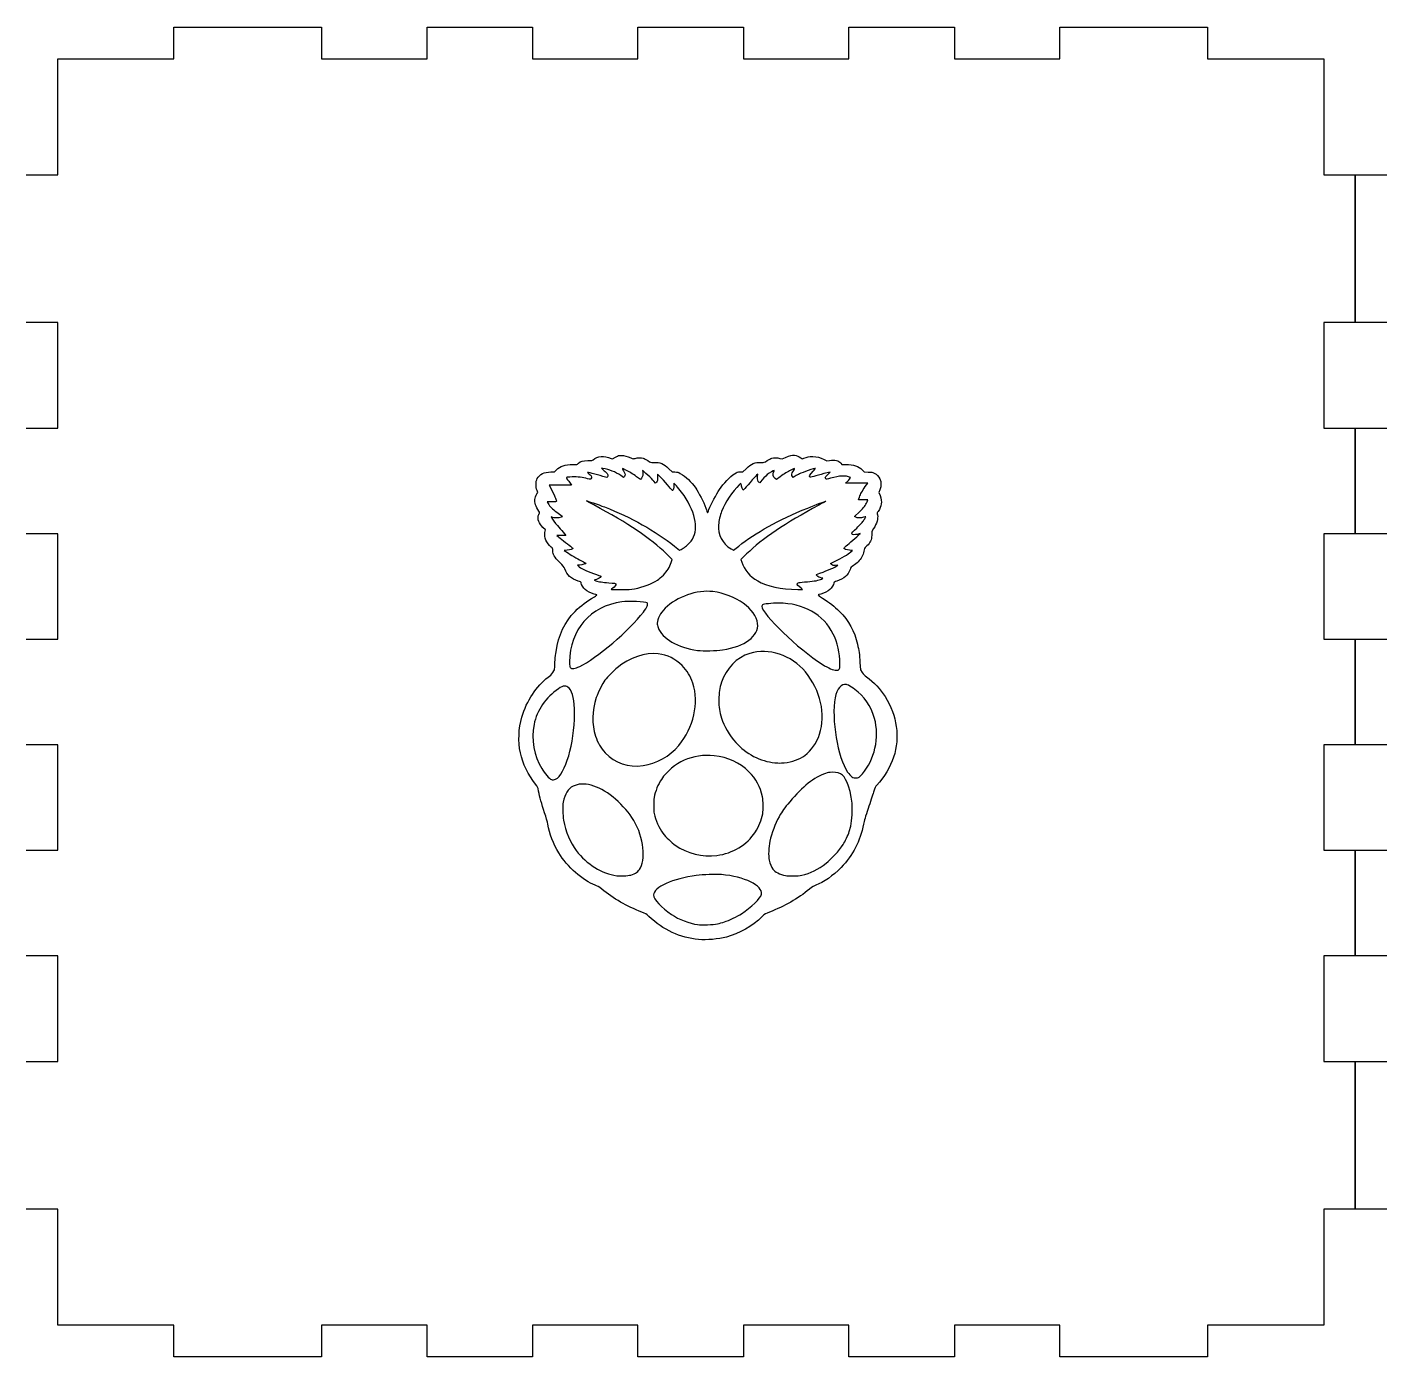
# Model space of a CAD drawing. Extents: x -175 to 628, y 17 to 881.
# Drawn here: x 92.9 to 365.9, y 16.6 to 284.5 of the extents above; entities that cross this region are included whole.
import ezdxf

# ---------------------------------------------------------------- set-up
doc = ezdxf.new("R2010")
doc.units = 0
doc.layers.add('Layer_1', color=7, linetype='CONTINUOUS')

msp = doc.modelspace()

# ---------------------------------------------------------------- linework, layer by layer
at = {"layer": 'Layer_1', "color": 7}
for points in [[(92.670128, 254.700505), (99.048081, 254.700505), (99.048081, 278.086331), (122.43391, 278.086331), (122.43391, 284.464284), (152.19769, 284.464284), (152.19769, 284.464284), (152.19769, 278.086331), (173.457533, 278.086331), (173.457533, 284.464284), (194.717378, 284.464284), (194.717378, 278.086331), (215.977221, 278.086331), (215.977221, 284.464284), (237.237063, 284.464284), (237.237063, 278.086331), (258.496906, 278.086331), (258.496906, 284.464284), (279.756752, 284.464284), (279.756752, 278.086331), (301.016593, 278.086331), (301.016593, 284.464284), (330.780373, 284.464284), (330.780373, 278.086331), (354.1662, 278.086331), (354.1662, 254.700505), (360.544156, 254.700505), (360.544156, 224.936723), (354.1662, 224.936723), (354.1662, 203.67688), (360.544156, 203.67688), (360.544156, 182.417037), (354.1662, 182.417037), (354.1662, 161.157194), (360.544156, 161.157194), (360.544156, 139.897349), (354.1662, 139.897349), (354.1662, 118.637507), (360.544156, 118.637507), (360.544156, 97.377665), (354.1662, 97.377665), (354.1662, 76.117822), (360.544156, 76.117822), (360.544156, 46.35404), (354.1662, 46.35404), (354.1662, 22.968212), (330.780373, 22.968212), (330.780373, 16.59026), (301.016593, 16.59026), (301.016593, 22.968212), (279.756752, 22.968212), (279.756752, 16.59026), (258.496906, 16.59026), (258.496906, 22.968212), (237.237063, 22.968212), (237.237063, 16.59026), (215.977221, 16.59026), (215.977221, 22.968212), (194.717378, 22.968212), (194.717378, 16.59026), (173.457533, 16.59026), (173.457533, 22.968212), (152.19769, 22.968212), (152.19769, 16.59026), (122.43391, 16.59026), (122.43391, 22.968212), (99.048081, 22.968212), (99.048081, 46.35404), (92.670128, 46.35404)], [(366.922108, 224.936723), (360.544156, 224.936723), (360.544156, 254.700505), (366.922108, 254.700505)], [(92.670128, 203.67688), (99.048081, 203.67688), (99.048081, 224.936723), (92.670128, 224.936723)], [(366.922108, 182.417037), (360.544156, 182.417037), (360.544156, 203.67688), (366.922108, 203.67688)], [(210.557526, 197.597288), (210.845276, 197.474406), (211.458793, 197.834717)], [(244.562831, 197.590379), (245.004908, 197.475789), (245.700255, 197.770918)], [(253.510781, 197.361666), (254.016638, 197.10523), (254.599795, 197.187506)], [(256.839859, 196.616614), (257.040978, 196.353057), (257.851615, 196.353057)], [(198.431543, 194.851814), (199.135961, 194.852707), (199.535879, 195.268932)], [(208.917448, 195.553029), (208.617026, 195.597462), (208.888696, 195.356503)], [(209.799941, 193.88683), (209.668513, 193.73057), (208.917457, 193.959859)], [(213.231628, 193.925353), (213.077069, 193.728912), (212.493234, 194.138016)], [(216.682313, 193.615385), (216.455959, 193.357587), (215.690859, 193.901352)], [(222.198137, 195.512485), (222.87979, 194.851899), (223.433844, 194.851899)], [(236.533181, 194.851899), (237.090232, 194.851899), (237.771907, 195.512485)], [(240.077197, 193.868779), (240.124819, 194.431252), (239.889325, 194.210425)], [(244.652505, 193.900499), (243.885728, 193.355546), (243.654653, 193.550074)], [(247.676188, 193.988452), (247.269039, 193.728019), (247.114055, 193.925098)], [(254.214184, 194.329565), (254.709899, 194.843033), (253.444343, 194.516207)], [(261.176443, 195.276374), (261.567516, 194.869352), (262.356832, 194.840226)], [(202.013713, 192.96764), (202.576504, 192.224503), (200.324356, 192.224503), (198.072207, 192.224503), (198.619486, 191.15424)], [(219.718729, 192.826985), (219.496456, 192.578225), (219.147859, 193.020769)], [(223.726995, 192.055403), (223.225625, 192.600227), (223.219247, 192.168057)], [(236.775141, 192.324657), (236.725393, 192.612578), (236.389677, 192.287112)], [(237.328745, 191.338796), (237.140807, 191.166378), (236.98285, 191.601545)], [(261.793511, 191.905115), (262.281189, 192.599844), (260.048291, 192.599844), (257.815389, 192.599844), (258.371952, 193.160146)], [(264.734702, 191.25097), (264.539324, 190.692686), (264.754706, 190.082486)], [(195.623915, 190.420923), (195.811404, 190.717923), (195.659312, 191.103767)], [(198.634737, 188.844656), (197.686616, 188.844656), (197.871599, 188.479601)], [(262.13605, 188.863237), (262.278278, 189.219997), (261.340568, 189.219997)], [(200.535316, 186.038291), (200.715239, 185.84504), (200.497765, 185.762339)], [(259.846129, 185.716418), (259.633743, 185.855457), (260.606636, 186.805454)], [(197.233716, 182.688695), (197.311632, 183.172527), (196.829, 183.661334)], [(263.44559, 183.441932), (263.077795, 182.885627), (263.073543, 182.127586)], [(92.670128, 161.157194), (99.048081, 161.157194), (99.048081, 182.417037), (92.670128, 182.417037)], [(200.885655, 182.741593), (201.454619, 182.084429), (200.529476, 182.080176), (199.604333, 182.075924), (199.865012, 181.872893)], [(260.515579, 182.230166), (260.740894, 182.470379), (260.54424, 182.395757)], [(201.728565, 179.097165), (201.106448, 179.040401), (201.970162, 178.465451)], [(222.674017, 176.637336), (222.873435, 177.235931), (221.726911, 178.348011)], [(223.332562, 179.90589), (224.361326, 179.082136), (224.675972, 179.240735)], [(234.72824, 179.371225), (235.228039, 179.072376), (236.267901, 179.906505)], [(237.867684, 178.348521), (236.721203, 177.236462), (236.893408, 176.712959)], [(259.034791, 178.870663), (259.206146, 179.05775), (258.606788, 179.103884)], [(204.276314, 176.096126), (203.766004, 176.052118), (203.961637, 175.847811)], [(254.9934, 176.206274), (254.742789, 176.430203), (256.127102, 177.107754)], [(255.931149, 175.875044), (256.228534, 176.061492), (255.736261, 176.021949)], [(207.340222, 173.102357), (207.114905, 173.04857), (207.45288, 172.942696)], [(252.943696, 173.286341), (253.230301, 173.434096), (253.004987, 173.483844)], [(215.26388, 171.341045), (215.264389, 171.342615)], [(248.160467, 171.207893), (249.099279, 171.199389), (248.836635, 171.431269)], [(366.922108, 139.897349), (360.544156, 139.897349), (360.544156, 161.157194), (366.922108, 161.157194)], [(260.717675, 156.47195), (260.806328, 155.007383), (261.167491, 154.467043)], [(92.670128, 118.637507), (99.048081, 118.637507), (99.048081, 139.897349), (92.670128, 139.897349)], [(366.922108, 97.377665), (360.544156, 97.377665), (360.544156, 118.637507), (366.922108, 118.637507)], [(228.18276, 100.66646), (228.18257, 100.668246)], [(92.670128, 76.117822), (99.048081, 76.117822), (99.048081, 97.377665), (92.670128, 97.377665)], [(366.922108, 46.35404), (360.544156, 46.35404), (360.544156, 76.117822), (366.922108, 76.117822)]]:
    msp.add_lwpolyline(points, dxfattribs=at)
for points in [[(202.887334, 196.35482), (203.709152, 196.35482), (203.717894, 196.356691), (203.984719, 196.590974)], [(203.984719, 196.590974), (204.500837, 197.044129), (204.834232, 197.143135), (205.854069, 197.146069)], [(205.854069, 197.146069), (206.670625, 197.148194), (206.789701, 197.165203), (206.943103, 197.302967)], [(206.943103, 197.302967), (207.824011, 198.091664), (209.148089, 198.199474), (210.557526, 197.597288)], [(211.458793, 197.834717), (212.050414, 198.182189), (212.091724, 198.194561), (212.616261, 198.181763)], [(212.616261, 198.181763), (213.225865, 198.166881), (213.791953, 198.022314), (214.502689, 197.70008)], [(214.502689, 197.70008), (214.977677, 197.484695), (214.987564, 197.48357), (215.416077, 197.594632)], [(215.416077, 197.594632), (215.956757, 197.734734), (216.657077, 197.738774), (217.038629, 197.603135)], [(217.038629, 197.603135), (217.198715, 197.546585), (217.600101, 197.335367), (217.930564, 197.133718)], [(217.930564, 197.133718), (218.529539, 196.768239), (218.533258, 196.767156), (219.132255, 196.784589)], [(219.132255, 196.784589), (220.453257, 196.823069), (221.139587, 196.538292), (222.198137, 195.512485)], [(237.771907, 195.512485), (238.830455, 196.538292), (239.516788, 196.823069), (240.837789, 196.784589)], [(240.837789, 196.784589), (241.436764, 196.767581), (241.440506, 196.767581), (242.03948, 197.133718)], [(242.03948, 197.133718), (242.369943, 197.335474), (242.771306, 197.546604), (242.931415, 197.603135)], [(242.931415, 197.603135), (243.31507, 197.738561), (244.014072, 197.733671), (244.562831, 197.590379)], [(245.700255, 197.770918), (246.648209, 198.17324), (246.992046, 198.255578), (247.502962, 198.20264)], [(247.502962, 198.20264), (248.003121, 198.150767), (248.339154, 198.022994), (248.808019, 197.706648)], [(248.808019, 197.706648), (249.137737, 197.484143), (249.148219, 197.482314), (249.421853, 197.599499)], [(249.421853, 197.599499), (250.091263, 197.886189), (250.463905, 197.961959), (251.202364, 197.961491)], [(251.202364, 197.961491), (252.045488, 197.960959), (252.626094, 197.810121), (253.510781, 197.361666)], [(254.599795, 197.187506), (255.684025, 197.340364), (256.433584, 197.149238), (256.839859, 196.616614)], [(195.664414, 193.506086), (196.114468, 194.388265), (197.064083, 194.850091), (198.431543, 194.851814)], [(199.535879, 195.268932), (200.247599, 196.009645), (201.312905, 196.35482), (202.887334, 196.35482)], [(205.826369, 193.490952), (204.877939, 193.768498), (203.747626, 193.900223), (202.721227, 193.852837)], [(208.917457, 193.959859), (207.560075, 194.374298), (205.598185, 194.851814), (205.800571, 194.718538)], [(205.800571, 194.718538), (205.903831, 194.650506), (206.131975, 194.454553), (206.307533, 194.283071)], [(206.307533, 194.283071), (206.661234, 193.937579), (206.716808, 193.680779), (206.483545, 193.469692)], [(208.888696, 195.356503), (209.03811, 195.224054), (209.333843, 194.962048), (209.545872, 194.774408)], [(212.493234, 194.138016), (211.462886, 194.860001), (210.186734, 195.365007), (208.917448, 195.553029)], [(209.545872, 194.774408), (209.967659, 194.401128), (210.034883, 194.166292), (209.799941, 193.88683)], [(213.548845, 195.224159), (212.66282, 195.667342), (212.669836, 195.66968), (213.050069, 195.058545)], [(213.050069, 195.058545), (213.422477, 194.460123), (213.461339, 194.217506), (213.231628, 193.925353)], [(215.690859, 193.901352), (214.823396, 194.517907), (214.237451, 194.87975), (213.548845, 195.224159)], [(216.940535, 194.794157), (217.039393, 194.311262), (216.955418, 193.926053), (216.682313, 193.615385)], [(216.89759, 195.153194), (216.880583, 195.153194), (216.899716, 194.991619), (216.940535, 194.794157)], [(219.147859, 193.020769), (218.857385, 193.389542), (216.996279, 195.153194), (216.89759, 195.153194)], [(219.902414, 194.394643), (219.8718, 194.398895), (219.868186, 194.103703), (219.89391, 193.738946)], [(222.48136, 191.600121), (222.102212, 192.110678), (220.007501, 194.380463), (219.902414, 194.394643)], [(223.433844, 194.851899), (223.94495, 194.851899), (224.028014, 194.828513), (224.505148, 194.549817)], [(224.505148, 194.549817), (225.643399, 193.885044), (226.684942, 192.894015), (227.62131, 191.584814)], [(232.41719, 191.319704), (233.207632, 192.503089), (234.561606, 193.928392), (235.440275, 194.502067)], [(235.440275, 194.502067), (235.956104, 194.838846), (235.996923, 194.851899), (236.533181, 194.851899)], [(239.889325, 194.210425), (239.75985, 194.089031), (239.17295, 193.431932), (238.585201, 192.750341)], [(240.39316, 192.745324), (240.111085, 192.979437), (240.027214, 193.277585), (240.077197, 193.868779)], [(242.039437, 194.309221), (241.677255, 194.024783), (241.006952, 193.308732), (240.679763, 192.856728)], [(243.401703, 195.130743), (243.355144, 195.177302), (242.449733, 194.631434), (242.039437, 194.309221)], [(243.654653, 193.550074), (243.213534, 193.921229), (243.106852, 194.325908), (243.317302, 194.829596)], [(243.317302, 194.829596), (243.379806, 194.979269), (243.417861, 195.114691), (243.401703, 195.130743)], [(246.7962, 195.224499), (246.107273, 194.87992), (245.521588, 194.518182), (244.652505, 193.900499)], [(247.294975, 195.058885), (247.675229, 195.669913), (247.682225, 195.667574), (246.7962, 195.224499)], [(247.114055, 193.925098), (246.883768, 194.217866), (246.922503, 194.460165), (247.294975, 195.058885)], [(248.542909, 194.480892), (248.290152, 194.353334), (247.900139, 194.131701), (247.676188, 193.988452)], [(251.743853, 195.575882), (251.685388, 195.634346), (249.024912, 194.724212), (248.542909, 194.480892)], [(250.622779, 193.825451), (250.470771, 194.064327), (250.59259, 194.288216), (251.256875, 194.990981)], [(251.429018, 193.963005), (250.876007, 193.796113), (250.664406, 193.759971), (250.622779, 193.825451)], [(251.256875, 194.990981), (251.54333, 195.294062), (251.762477, 195.557258), (251.743853, 195.575882)], [(253.444343, 194.516207), (252.748298, 194.336348), (251.841396, 194.087501), (251.429018, 193.963005)], [(253.718467, 193.707757), (253.718467, 193.767284), (253.941548, 194.047149), (254.214184, 194.329565)], [(258.820705, 193.759356), (257.698502, 194.164271), (256.658343, 194.115396), (254.785031, 193.569718)], [(257.851615, 196.353057), (259.399927, 196.353057), (260.477079, 196.004245), (261.176443, 195.276374)], [(262.356832, 194.840226), (263.028152, 194.815352), (263.208799, 194.780273), (263.565303, 194.605923)], [(263.565303, 194.605923), (264.114425, 194.337261), (264.510411, 193.943699), (264.743207, 193.435206)], [(195.659312, 191.103767), (195.344119, 191.903414), (195.346233, 192.882218), (195.664414, 193.506086)], [(198.619486, 191.15424), (198.920489, 190.565597), (199.244815, 189.847397), (199.340212, 189.558241)], [(202.721227, 193.852837), (201.302807, 193.787357), (201.349097, 193.844333), (202.013713, 192.96764)], [(206.483545, 193.469692), (206.347799, 193.34681), (206.313721, 193.347873), (205.826369, 193.490952)], [(219.89391, 193.738946), (219.940469, 193.081572), (219.938981, 193.073576), (219.718729, 192.826985)], [(222.94844, 191.117948), (222.900392, 191.100941), (222.690195, 191.318854), (222.48136, 191.600121)], [(223.219247, 192.168057), (223.212869, 191.679486), (223.079145, 191.161531), (222.94844, 191.117948)], [(225.687283, 189.433894), (225.196775, 190.248018), (224.358179, 191.369474), (223.726995, 192.055403)], [(227.62131, 191.584814), (228.223389, 190.742987), (229.195814, 188.801368), (229.623752, 187.586581)], [(230.278342, 187.285989), (230.76987, 188.474797), (231.743849, 190.311647), (232.41719, 191.319704)], [(236.389677, 192.287112), (235.016887, 190.956181), (233.536861, 188.719858), (232.819087, 186.892001)], [(236.98285, 191.601545), (236.895897, 191.84091), (236.802566, 192.166291), (236.775141, 192.324657)], [(238.585201, 192.750341), (237.997474, 192.06875), (237.432047, 191.433549), (237.328745, 191.338796)], [(240.679763, 192.856728), (240.539236, 192.662626), (240.507559, 192.650292), (240.39316, 192.745324)], [(253.860698, 193.470647), (253.782462, 193.541443), (253.718467, 193.648167), (253.718467, 193.707757)], [(254.785031, 193.569718), (254.043298, 193.353633), (253.995676, 193.348531), (253.860698, 193.470647)], [(258.371952, 193.160146), (258.758135, 193.548926), (258.895516, 193.732356), (258.820705, 193.759356)], [(260.5878, 189.78336), (260.820425, 190.401383), (261.171043, 191.018367), (261.793511, 191.905115)], [(264.743207, 193.435206), (265.009272, 192.854069), (265.005956, 192.027104), (264.734702, 191.25097)], [(195.976196, 186.945364), (195.417961, 187.81657), (195.091466, 188.79044), (195.182161, 189.313838)], [(195.182161, 189.313838), (195.243026, 189.66507), (195.408405, 190.079552), (195.623915, 190.420923)], [(197.871599, 188.479601), (198.153731, 187.922849), (198.740389, 187.333421), (199.587892, 186.755196)], [(199.548261, 188.938625), (199.574793, 188.866553), (199.361622, 188.844656), (198.634737, 188.844656)], [(199.340212, 189.558241), (199.435607, 189.269087), (199.529235, 188.990263), (199.548261, 188.938625)], [(207.098476, 188.208516), (206.26297, 188.656526), (205.589418, 189.033143), (205.601695, 189.045411)], [(205.601695, 189.045411), (205.639855, 189.083679), (207.95681, 188.283439), (209.212206, 187.798564)], [(226.36311, 180.544771), (228.189458, 182.537901), (227.950795, 185.676959), (225.687283, 189.433894)], [(250.188378, 187.582734), (251.911276, 188.287668), (253.806571, 189.006866), (253.843668, 188.969768)], [(253.843668, 188.969768), (253.85855, 188.954887), (253.218906, 188.59517), (252.423405, 188.169251)], [(260.402839, 189.255926), (260.402839, 189.27506), (260.486178, 189.512978), (260.5878, 189.78336)], [(261.340568, 189.219997), (260.824805, 189.219997), (260.402839, 189.237005), (260.402839, 189.255926)], [(260.606636, 186.805454), (261.562967, 187.739249), (261.832861, 188.102367), (262.13605, 188.863237)], [(264.754706, 190.082486), (265.212983, 188.784085), (265.119185, 188.002743), (264.374495, 186.915492)], [(196.829, 183.661334), (196.030066, 184.470506), (195.683445, 185.335163), (195.884884, 186.016499)], [(195.884884, 186.016499), (195.935567, 186.187853), (196.028646, 186.38625), (196.091699, 186.457196)], [(196.091699, 186.457196), (196.195683, 186.574124), (196.184925, 186.619621), (195.976196, 186.945364)], [(198.644675, 185.758087), (198.444342, 185.83441), (198.439579, 185.830796), (198.524642, 185.669646)], [(198.524642, 185.669646), (198.726058, 185.287841), (199.213619, 184.637291), (199.748112, 184.037168)], [(200.497765, 185.762339), (199.890989, 185.531309), (199.245645, 185.530139), (198.644675, 185.758087)], [(199.587892, 186.755196), (200.010016, 186.46721), (200.436361, 186.14459), (200.535316, 186.038291)], [(221.726911, 178.348011), (218.513488, 181.464917), (213.99677, 184.509496), (207.098476, 188.208516)], [(209.212206, 187.798564), (214.613433, 185.712421), (219.473626, 182.995775), (223.332562, 179.90589)], [(229.623752, 187.586581), (229.801697, 187.081192), (229.964357, 186.667603), (229.985022, 186.667517)], [(229.985022, 186.667517), (230.006282, 186.667433), (230.137668, 186.945724), (230.278342, 187.285989)], [(232.819087, 186.892001), (232.554932, 186.219341), (232.261719, 184.946981), (232.204635, 184.225739)], [(236.267901, 179.906505), (239.666584, 182.63272), (244.199353, 185.13224), (250.188378, 187.582734)], [(252.423405, 188.169251), (245.642003, 184.538579), (241.067268, 181.452011), (237.867684, 178.348521)], [(261.455839, 185.720669), (260.866219, 185.545488), (260.109709, 185.543363), (259.846129, 185.716418)], [(261.881314, 185.813363), (261.866429, 185.828244), (261.675516, 185.785937), (261.455839, 185.720669)], [(261.520789, 185.193998), (261.733385, 185.520401), (261.895558, 185.799118), (261.881314, 185.813363)], [(264.243748, 186.189426), (264.397881, 185.421861), (264.118314, 184.459493), (263.44559, 183.441932)], [(264.374495, 186.915492), (264.16955, 186.616154), (264.164023, 186.586007), (264.243748, 186.189426)], [(199.748112, 184.037168), (200.06083, 183.68606), (200.572724, 183.103052), (200.885655, 182.741593)], [(232.204635, 184.225739), (232.04476, 182.205459), (232.97237, 180.421036), (234.72824, 179.371225)], [(258.97475, 182.437427), (258.974008, 182.470592), (259.459838, 182.970752), (260.054028, 183.549062)], [(260.054028, 183.549062), (260.77763, 184.253335), (261.26197, 184.796504), (261.520789, 185.193998)], [(198.481549, 179.731857), (197.486651, 180.586418), (197.058532, 181.600895), (197.233716, 182.688695)], [(199.865012, 181.872893), (200.008389, 181.761279), (200.515348, 181.353983), (200.991597, 180.967862)], [(200.991597, 180.967862), (201.467846, 180.581763), (202.085637, 180.095996), (202.364467, 179.888394)], [(224.675972, 179.240735), (225.227367, 179.518621), (225.89733, 180.036448), (226.36311, 180.544771)], [(257.473808, 179.435792), (257.473808, 179.529974), (258.142663, 180.156458), (259.276342, 181.124314)], [(259.232782, 182.269899), (259.091404, 182.329001), (258.975349, 182.404262), (258.97475, 182.437427)], [(260.54424, 182.395757), (260.065976, 182.214199), (259.496807, 182.159603), (259.232782, 182.269899)], [(259.276342, 181.124314), (259.833988, 181.600407), (260.391657, 182.098034), (260.515579, 182.230166)], [(262.850868, 180.918921), (262.709915, 180.628087), (262.442996, 180.281869), (262.098247, 179.942561)], [(263.073543, 182.127586), (263.069291, 181.448736), (263.046543, 181.322495), (262.850868, 180.918921)], [(198.816247, 178.97256), (198.816247, 179.437961), (198.811783, 179.448251), (198.481549, 179.731857)], [(200.173672, 176.667931), (199.11176, 177.736346), (198.816247, 178.238055), (198.816247, 178.97256)], [(202.871432, 179.441192), (202.871432, 179.310444), (202.351731, 179.153994), (201.728565, 179.097165)], [(201.970162, 178.465451), (202.818838, 177.900514), (203.992441, 177.231084), (204.993164, 176.741107)], [(202.364467, 179.888394), (202.643297, 179.680686), (202.871432, 179.479545), (202.871432, 179.441192)], [(256.127102, 177.107754), (257.498788, 177.77912), (258.704221, 178.509968), (259.034791, 178.870663)], [(258.606788, 179.103884), (258.022459, 179.148954), (257.473808, 179.309679), (257.473808, 179.435792)], [(261.471657, 178.870172), (261.340909, 178.097698), (260.959272, 177.382517), (260.34429, 176.758007)], [(262.098247, 179.942561), (261.572768, 179.425332), (261.562626, 179.407942), (261.471657, 178.870172)], [(201.21673, 175.31521), (201.064065, 175.735176), (200.937116, 175.899812), (200.173672, 176.667931)], [(203.923434, 172.883614), (202.512563, 173.33392), (201.657841, 174.10176), (201.21673, 175.31521)], [(203.961637, 175.847811), (204.28357, 175.511778), (205.52357, 174.920542), (207.03979, 174.380139)], [(205.50013, 176.450083), (205.50013, 176.35335), (204.752396, 176.137181), (204.276314, 176.096126)], [(204.993164, 176.741107), (205.271994, 176.604619), (205.50013, 176.473616), (205.50013, 176.450083)], [(221.085077, 174.083457), (221.84871, 174.852661), (222.34551, 175.651181), (222.674017, 176.637336)], [(236.893408, 176.712959), (237.41468, 175.128993), (238.513025, 173.822873), (240.096056, 172.904471)], [(251.922903, 174.228639), (253.89771, 174.870728), (255.15, 175.385089), (255.931149, 175.875044)], [(255.736261, 176.021949), (255.270183, 175.984535), (255.230683, 175.994314), (254.9934, 176.206274)], [(258.714403, 175.210886), (258.520087, 174.67973), (258.148531, 174.121574), (257.777844, 173.804292)], [(259.414021, 176.006197), (258.914608, 175.725312), (258.893901, 175.701756), (258.714403, 175.210886)], [(260.34429, 176.758007), (260.066806, 176.47621), (259.6482, 176.137901), (259.414021, 176.006197)], [(204.524277, 172.474022), (204.524277, 172.649628), (204.407774, 172.729034), (203.923434, 172.883614)], [(205.299244, 171.148493), (204.992405, 171.416347), (204.524277, 172.217055), (204.524277, 172.474022)], [(207.03979, 174.380139), (207.824644, 174.100403), (208.481233, 173.859846), (208.498879, 173.845559)], [(208.324397, 173.604005), (208.115433, 173.385902), (207.75189, 173.200601), (207.340222, 173.102357)], [(207.45288, 172.942696), (208.080986, 172.74583), (208.837216, 172.630582), (210.08158, 172.541928)], [(208.498879, 173.845559), (208.516524, 173.830677), (208.43799, 173.722677), (208.324397, 173.604005)], [(210.08158, 172.541928), (211.234094, 172.459865), (211.584113, 172.394172), (211.583412, 172.260108)], [(211.583412, 172.260108), (211.582534, 172.092793), (211.239902, 171.693), (210.902601, 171.46586)], [(215.264389, 171.342615), (217.047982, 171.65975), (218.683012, 172.27065), (219.92093, 173.082439)], [(219.92093, 173.082439), (220.189444, 173.258467), (220.713307, 173.708986), (221.085077, 174.083457)], [(240.096056, 172.904471), (241.945214, 171.831699), (244.762611, 171.238975), (248.160467, 171.207893)], [(248.010455, 172.243163), (248.010455, 172.342021), (248.206258, 172.473216), (248.472604, 172.552768)], [(248.836635, 171.431269), (248.262193, 171.938934), (248.010455, 172.186313), (248.010455, 172.243163)], [(248.472604, 172.552768), (248.610793, 172.594012), (249.349229, 172.676288), (250.113416, 172.73539)], [(250.113416, 172.73539), (251.529426, 172.845094), (252.426422, 173.019614), (252.943696, 173.286341)], [(252.022187, 173.980072), (251.868903, 174.140156), (251.843817, 174.202937), (251.922903, 174.228639)], [(253.004987, 173.483844), (252.605899, 173.572073), (252.232534, 173.76052), (252.022187, 173.980072)], [(255.446107, 172.472343), (255.446107, 172.215374), (254.977965, 171.414666), (254.671143, 171.146812)], [(256.046953, 172.881935), (255.562611, 172.727376), (255.446107, 172.647927), (255.446107, 172.472343)], [(257.777844, 173.804292), (257.399269, 173.48023), (256.61931, 173.06462), (256.046953, 172.881935)], [(203.285035, 166.732334), (204.518106, 167.97799), (205.582657, 168.787332), (207.193699, 169.703952)], [(207.152974, 170.25645), (206.490413, 170.426316), (205.679549, 170.816519), (205.299244, 171.148493)], [(207.697541, 170.077017), (207.666524, 170.106783), (207.421477, 170.187568), (207.152974, 170.25645)], [(207.193699, 169.703952), (207.501823, 169.879346), (207.728549, 170.047125), (207.697541, 170.077017)], [(210.902601, 171.46586), (210.514408, 171.204429), (210.514261, 171.204174), (210.729694, 171.167777)], [(210.729694, 171.167777), (210.848281, 171.148643), (211.705747, 171.140777), (212.635185, 171.152895)], [(212.635185, 171.152895), (213.979294, 171.169903), (214.517149, 171.208171), (215.26388, 171.341045)], [(231.08256, 170.747935), (227.902087, 171.142517), (223.815606, 169.718811), (221.450513, 167.392219)], [(240.094313, 164.314451), (239.827967, 167.180258), (235.618838, 170.185145), (231.08256, 170.747935)], [(252.27061, 170.073), (252.238294, 170.041961), (252.63496, 169.754485), (253.151892, 169.434289)], [(252.817412, 170.254772), (252.548901, 170.18589), (252.30284, 170.104252), (252.27061, 170.073)], [(254.671143, 171.146812), (254.290825, 170.814841), (253.479954, 170.424638), (252.817412, 170.254772)], [(253.151892, 169.434289), (254.584848, 168.546671), (255.541011, 167.80064), (256.572964, 166.765031)], [(199.46069, 158.651787), (199.966912, 162.019834), (201.200677, 164.626673), (203.285035, 166.732334)], [(212.710804, 168.683179), (206.386076, 167.840567), (202.196001, 163.022618), (202.196001, 156.592772)], [(204.229615, 155.660528), (207.493682, 157.206713), (214.412377, 163.101194), (217.056251, 166.588361)], [(217.795116, 168.478447), (217.466546, 168.751148), (214.206582, 168.882341), (212.710804, 168.683179)], [(217.056251, 166.588361), (217.820565, 167.596441), (218.074663, 168.246459), (217.795116, 168.478447)], [(221.450513, 167.392219), (220.474625, 166.43221), (219.843459, 165.242571), (219.847414, 164.370685)], [(241.044372, 168.09779), (240.992711, 168.055909), (240.950404, 167.918145), (240.950404, 167.791712)], [(240.950404, 167.791712), (240.950404, 166.207961), (248.283221, 159.173229), (253.117517, 156.119187)], [(244.323638, 168.42566), (242.990178, 168.426255), (241.232797, 168.250479), (241.044372, 168.09779)], [(255.32818, 162.193592), (253.32899, 166.176221), (249.360925, 168.423386), (244.323638, 168.42566)], [(256.572964, 166.765031), (258.464812, 164.866484), (259.583273, 162.836745), (260.215115, 160.155389)], [(219.847414, 164.370685), (219.848287, 164.178921), (219.92735, 163.799793), (220.023233, 163.528412)], [(233.028559, 159.017905), (237.55174, 159.701003), (240.329551, 161.783277), (240.094313, 164.314451)], [(220.023233, 163.528412), (220.824751, 161.258009), (223.989767, 159.425453), (227.994676, 158.912921)], [(256.647566, 156.254763), (256.647566, 158.364354), (256.168964, 160.518699), (255.32818, 162.193592)], [(199.191776, 155.483051), (199.191776, 156.161027), (199.328539, 157.772546), (199.46069, 158.651787)], [(220.042644, 158.203928), (217.441015, 158.531394), (214.258374, 157.461449), (211.778643, 155.425734)], [(227.994676, 158.912921), (229.139093, 158.76644), (231.720101, 158.820228), (233.028581, 159.017945)], [(249.727317, 154.55861), (246.888235, 157.963414), (242.287138, 159.499418), (238.509604, 158.303466)], [(260.215115, 160.155389), (260.50259, 158.935371), (260.621197, 158.066014), (260.717675, 156.47195)], [(202.196001, 156.592772), (202.196001, 155.757665), (202.211734, 155.647837), (202.358894, 155.460855)], [(203.02179, 155.289501), (203.410741, 155.317352), (203.679017, 155.39984), (204.229621, 155.660593)], [(224.849305, 155.840491), (223.433036, 157.249596), (221.990854, 157.958717), (220.042644, 158.203928)], [(227.021528, 152.30124), (226.542203, 153.764447), (225.924755, 154.770463), (224.849305, 155.840491)], [(238.509604, 158.303466), (235.856928, 157.46366), (233.758667, 155.323942), (232.811924, 152.493194)], [(253.117517, 156.119187), (254.452294, 155.27596), (255.31585, 154.903677), (255.947309, 154.899275)], [(256.491944, 155.094463), (256.630983, 155.271345), (256.647566, 155.394845), (256.647566, 156.254763)], [(192.57192, 145.472131), (193.51957, 148.713279), (195.540783, 151.780394), (197.854804, 153.488665)], [(197.854804, 153.488665), (198.280304, 153.802781), (198.533231, 154.064021), (198.812401, 154.477738)], [(198.812401, 154.477738), (199.161768, 154.995477), (199.191776, 155.074989), (199.191776, 155.483051)], [(202.358894, 155.460855), (202.513879, 155.263776), (202.546066, 155.255485), (203.02179, 155.289501)], [(209.325728, 152.906273), (208.777839, 152.193898), (207.959743, 150.555467), (207.575232, 149.400502)], [(211.778643, 155.425734), (211.044509, 154.82304), (209.879972, 153.626919), (209.325728, 152.906273)], [(252.557447, 142.02015), (253.865248, 146.012536), (252.756227, 150.926239), (249.727317, 154.55861)], [(255.947309, 154.899275), (256.279643, 154.897149), (256.358792, 154.925425), (256.491817, 155.094443)], [(261.167491, 154.467043), (261.429029, 154.075712), (261.668585, 153.828161), (262.036128, 153.56941)], [(262.036128, 153.56941), (263.500503, 152.538455), (264.841022, 151.119255), (265.795229, 149.589714)], [(199.943654, 151.177592), (197.387941, 149.453272), (195.613183, 146.856889), (195.0278, 143.985941)], [(202.075138, 151.290695), (201.516625, 151.908908), (200.985862, 151.880741), (199.943654, 151.177592)], [(203.179589, 146.109203), (203.17964, 148.938676), (202.864553, 150.416915), (202.075138, 151.290695)], [(224.191375, 139.762781), (227.220222, 143.395152), (228.329328, 148.308854), (227.021528, 152.30124)], [(232.811924, 152.493194), (232.411493, 151.295947), (232.285997, 150.462008), (232.280725, 148.963229)], [(257.985236, 152.045164), (256.935146, 152.237141), (256.067768, 151.20421), (255.712705, 149.338766)], [(260.340528, 150.516326), (259.54611, 151.200023), (258.34561, 151.979281), (257.985236, 152.045164)], [(263.816065, 144.511654), (263.343098, 146.836313), (262.079158, 149.020016), (260.340528, 150.516326)], [(207.575232, 149.400502), (206.692401, 146.748722), (206.635198, 144.018275), (207.412741, 141.644636)], [(232.280725, 148.963229), (232.274347, 147.380882), (232.388513, 146.600646), (232.814815, 145.284812)], [(255.712705, 149.338766), (254.916354, 145.154636), (256.238186, 137.30004), (258.227915, 134.392734)], [(265.795229, 149.589714), (268.194297, 145.744087), (268.797501, 141.405165), (267.489275, 137.40419)], [(192.283566, 138.280034), (191.799895, 140.520076), (191.907303, 143.199008), (192.57192, 145.472131)], [(199.382137, 132.956462), (201.32176, 133.837535), (203.179479, 140.271888), (203.179589, 146.109203)], [(232.814815, 145.284812), (233.348564, 143.637662), (234.417444, 141.801917), (235.691291, 140.344662)], [(195.0278, 143.985941), (194.419894, 141.004523), (195.010152, 137.595761), (196.56565, 135.105174)], [(249.587683, 137.735567), (250.942403, 138.77828), (251.991108, 140.291277), (252.557447, 142.02015)], [(260.712128, 133.533902), (263.353856, 136.081469), (264.620112, 140.559832), (263.816065, 144.511654)], [(207.412741, 141.644636), (207.855986, 140.291532), (208.465262, 139.255007), (209.387469, 138.285179)], [(216.991814, 135.703894), (219.687179, 136.068052), (222.373256, 137.582368), (224.191375, 139.762781)], [(235.691291, 140.344662), (237.659848, 138.092647), (240.665414, 136.541891), (243.579226, 136.274741)], [(195.332777, 131.983866), (193.850921, 133.804432), (192.766417, 136.043774), (192.283566, 138.280034)], [(209.387469, 138.285179), (211.364614, 136.205943), (214.0246, 135.303018), (216.991814, 135.703894)], [(231.352753, 137.690325), (227.022676, 138.150666), (222.994871, 136.351001), (220.694706, 132.928163)], [(238.326684, 134.470139), (236.498975, 136.291814), (234.103564, 137.397875), (231.352753, 137.690325)], [(245.456872, 136.275293), (247.10364, 136.426876), (248.553136, 136.939303), (249.587683, 137.735567)], [(267.489275, 137.40419), (266.859666, 135.478622), (265.527354, 133.252716), (264.112299, 131.762189)], [(196.56565, 135.105174), (197.120345, 134.217), (198.195636, 132.983481), (198.515823, 132.868021)], [(241.073858, 129.435746), (240.657165, 131.420821), (239.787958, 133.013716), (238.326684, 134.470139)], [(243.579226, 136.274741), (244.515509, 136.188851), (244.518443, 136.188851), (245.456872, 136.27527)], [(253.756012, 134.137596), (251.535552, 133.377704), (249.11384, 131.456305), (246.552114, 128.421927)], [(255.183015, 134.349128), (254.489201, 134.34488), (254.260593, 134.310226), (253.756012, 134.137596)], [(258.407901, 131.543935), (257.63279, 133.777112), (256.960253, 134.36212), (255.183015, 134.349128)], [(258.227915, 134.392734), (258.83905, 133.499778), (259.325986, 133.169891), (259.972435, 133.210899)], [(195.958483, 130.556821), (195.796397, 131.411744), (195.793974, 131.417272), (195.332777, 131.983866)], [(198.515823, 132.868021), (198.741297, 132.786596), (199.085859, 132.821887), (199.382137, 132.956462)], [(202.88996, 131.547254), (201.897419, 131.045117), (201.256515, 130.009082), (200.910022, 128.346667)], [(210.945812, 129.373563), (207.913777, 131.772288), (204.927488, 132.578059), (202.88996, 131.547254)], [(220.694706, 132.928163), (220.041836, 131.956631), (219.449282, 130.477116), (219.235856, 129.285545)], [(258.556507, 122.413365), (259.433498, 125.157246), (259.374906, 128.75796), (258.407901, 131.543935)], [(259.972435, 133.210899), (260.357366, 133.235348), (260.439854, 133.271277), (260.712128, 133.533902)], [(264.112299, 131.762189), (263.826799, 131.461469), (263.754218, 131.304146), (263.453986, 130.335165)], [(197.165628, 126.18701), (196.559014, 128.007043), (196.185674, 129.358531), (195.958483, 130.556821)], [(200.910022, 128.346667), (200.76082, 127.630786), (200.798299, 125.722885), (200.981602, 124.704029)], [(214.756364, 125.273135), (213.947087, 126.503144), (212.206292, 128.376368), (210.945812, 129.373563)], [(219.235856, 129.285545), (219.11021, 128.584247), (219.110422, 126.708023), (219.236239, 126.056004)], [(241.11, 125.980895), (241.258181, 126.806372), (241.238835, 128.64979), (241.073858, 129.435746)], [(246.552114, 128.421927), (245.447688, 127.113746), (245.072217, 126.582528), (244.421816, 125.408004)], [(263.453986, 130.335165), (263.268389, 129.736211), (262.772226, 128.249107), (262.351389, 127.030513)], [(197.803397, 123.933827), (197.738362, 124.315739), (197.451374, 125.329663), (197.165628, 126.18701)], [(219.236239, 126.056004), (219.496054, 124.708853), (220.185637, 123.152123), (221.001421, 122.071102)], [(239.651597, 122.338276), (240.30472, 123.312274), (240.896149, 124.789493), (241.11, 125.980895)], [(262.351389, 127.030513), (261.827844, 125.514559), (261.53248, 124.530293), (261.416041, 123.91363)], [(199.996541, 118.126361), (198.920058, 119.905767), (198.135527, 121.983216), (197.803397, 123.933827)], [(200.981602, 124.704029), (201.388167, 122.444127), (202.346654, 120.146111), (203.52733, 118.60052)], [(216.45813, 115.091051), (217.696621, 117.391895), (216.932097, 121.966271), (214.756364, 125.273135)], [(244.421816, 125.408004), (243.618047, 123.956532), (242.909836, 122.082284), (242.55652, 120.471576)], [(261.416041, 123.91363), (260.769379, 120.48884), (259.292758, 117.623353), (256.913056, 115.175154)], [(221.001421, 122.071102), (221.57767, 121.307471), (222.720109, 120.195431), (223.467797, 119.670356)], [(231.868474, 117.602646), (235.119444, 118.035473), (237.90136, 119.72812), (239.651597, 122.338276)], [(242.55652, 120.471576), (242.302082, 119.311659), (242.230839, 117.480294), (242.407063, 116.630348)], [(257.320993, 119.812459), (257.731605, 120.424763), (258.310233, 121.642866), (258.556507, 122.413365)], [(207.378295, 111.627161), (204.861983, 112.523329), (201.704247, 115.303521), (199.996541, 118.126361)], [(203.52733, 118.60052), (205.644759, 115.82864), (208.702088, 113.926691), (211.696866, 113.518313)], [(223.467797, 119.670356), (225.863887, 117.987639), (228.986768, 117.21899), (231.868432, 117.602646)], [(253.897861, 116.051273), (255.00977, 116.935577), (256.461265, 118.530405), (257.320993, 119.812459)], [(214.526461, 113.657244), (215.555011, 113.920313), (216.009545, 114.257707), (216.45813, 115.091051)], [(242.407063, 116.630348), (242.540788, 115.985537), (242.852499, 115.245629), (243.160662, 114.841587)], [(243.160662, 114.841587), (243.579181, 114.292891), (244.576247, 113.780679), (245.682119, 113.54631)], [(248.967916, 113.624079), (250.704312, 114.009287), (252.347528, 114.818309), (253.897861, 116.051273)], [(256.913056, 115.175154), (255.290698, 113.506087), (253.393427, 112.17824), (251.841053, 111.625376)], [(211.696866, 113.518313), (212.45491, 113.41499), (213.846165, 113.483231), (214.526461, 113.657352)], [(221.648377, 111.979885), (220.074429, 111.286029), (219.094775, 110.388246), (219.094775, 109.639667)], [(227.694382, 113.546503), (225.533744, 113.261366), (223.160083, 112.646319), (221.648377, 111.979885)], [(232.783668, 113.738905), (231.630874, 113.829894), (229.122788, 113.734652), (227.694382, 113.546503)], [(240.841488, 109.788421), (241.168232, 111.530069), (237.406516, 113.374298), (232.783668, 113.738905)], [(245.682119, 113.54631), (246.31545, 113.412161), (248.214676, 113.457019), (248.96785, 113.624121)], [(208.663237, 110.811614), (208.080476, 111.280946), (207.735361, 111.499988), (207.378295, 111.627161)], [(216.76021, 106.181878), (213.707614, 107.368455), (211.05589, 108.884684), (208.663237, 110.811614)], [(219.094775, 109.639667), (219.094775, 108.78704), (220.739012, 107.006825), (222.713774, 105.721412)], [(236.830331, 105.859539), (238.836005, 107.132216), (240.682465, 108.940814), (240.841488, 109.788421)], [(250.556108, 110.809829), (248.16344, 108.882899), (245.511723, 107.366669), (242.459149, 106.180092)], [(251.841053, 111.625376), (251.483972, 111.498242), (251.138863, 111.279161), (250.556108, 110.809829)], [(218.187212, 105.305083), (217.665666, 105.802753), (217.545293, 105.876717), (216.76021, 106.181878)], [(228.18257, 100.668246), (224.531977, 100.984295), (220.996531, 102.624407), (218.187212, 105.305083)], [(222.713774, 105.721412), (224.295123, 104.692076), (226.311619, 103.907546), (227.973841, 103.674941)], [(227.973841, 103.674941), (228.817474, 103.556948), (231.129907, 103.642412), (231.975411, 103.822909)], [(231.975411, 103.822994), (232.38849, 103.911222), (233.030644, 104.085278), (233.402414, 104.209796)], [(233.402414, 104.209796), (234.258633, 104.496571), (236.012933, 105.340862), (236.830331, 105.859539)], [(241.032124, 105.303294), (238.977298, 103.342564), (236.375368, 101.850525), (233.794828, 101.153203)], [(242.459149, 106.180092), (241.674043, 105.874928), (241.553693, 105.800967), (241.032124, 105.303294)], [(233.794828, 101.153203), (232.199552, 100.722118), (229.871727, 100.520212), (228.18276, 100.66646)]]:
    msp.add_open_spline(points, degree=3, dxfattribs=at)

doc.saveas('drawing.dxf')
